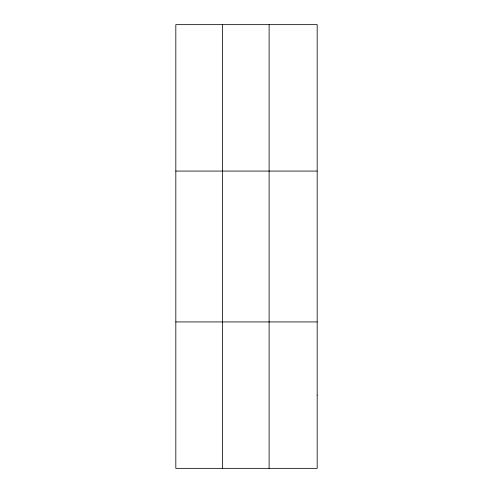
<?xml version="1.0" encoding="UTF-8"?>
<svg xmlns="http://www.w3.org/2000/svg" width="493" height="493" viewBox="0 0 493 493"><rect width="100%" height="100%" fill="white"/><g stroke="black" fill="none" stroke-linecap="round" stroke-linejoin="round"><path stroke-width="0.74" d="M222.472 468.35L222.472 24.65M269.116 468.35L269.116 24.65M175.822 171.071L317.178 171.071M175.822 321.929L317.178 321.929M317.178 395.139L317.178 468.35L175.822 468.35L175.822 24.65L317.178 24.65L317.178 395.139"/></g></svg>
